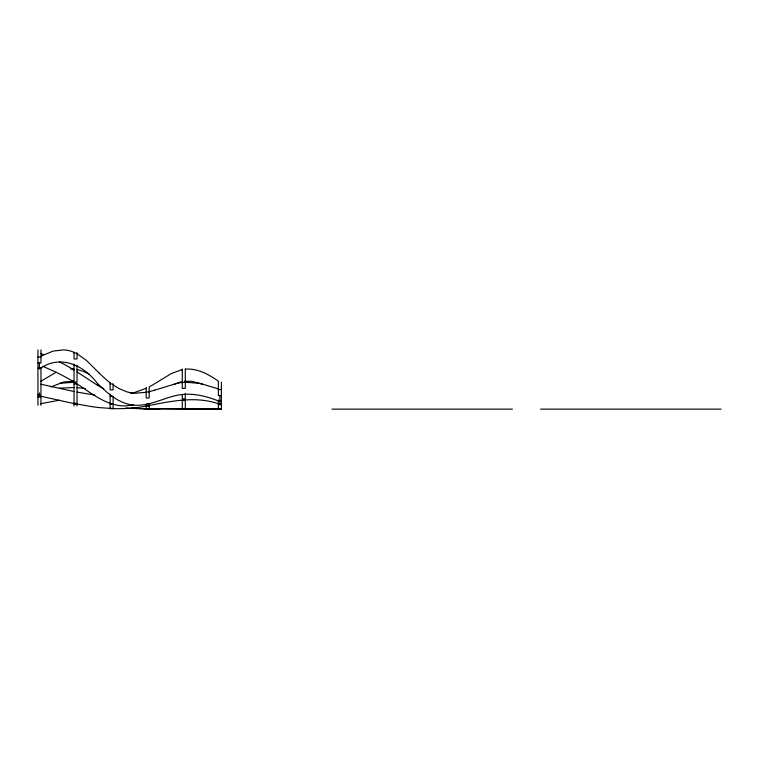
<?xml version="1.0" encoding="UTF-8"?>
<svg xmlns="http://www.w3.org/2000/svg" width="759" height="759" viewBox="0 0 759 759"><rect width="100%" height="100%" fill="white"/><g stroke="black" fill="none" stroke-linecap="round" stroke-linejoin="round"><path stroke-width="1.14" d="M40.958 381.217L55.236 372.792M40.958 356.161L53.026 351.123L63.424 349.88A29.895 29.895 0 0 1 70.701 351.075L74.031 352.261L74.031 358.95L77.038 358.95L77.038 352.935L74.031 352.935M51.014 386.919L63.623 381.976L73.68 381.189M173.242 384.642L181.173 381.805M146.202 388.323L133.707 392.782A41.252 41.252 0 0 1 130.671 393.371M154.703 390.145L177.957 383.067A56.033 56.033 0 0 1 182.283 382.46M40.55 403.75L59.382 400.211M182.283 369.548L171.411 373.504L153.109 384.718A116.858 116.858 0 0 1 149.21 386.834L149.21 398.001L146.202 398.001L146.202 387.488M133.432 404.879L125.899 405.866A39.288 39.288 0 0 1 120.188 405.685C99.865 403.2 85.074 387.327 67.598 378.295A208.308 208.308 0 0 0 54.866 371.644L42.732 366.293M146.202 392.289L135.738 393.219A35.588 35.588 0 0 1 126.63 391.748L119.476 388.807L113.129 384.946M59.449 383.352L74.031 382.242M59.449 388.172L74.031 387.536M185.291 369.149C197.463 368.181 208.81 374.339 218.374 381.217L218.374 395.534L221.381 395.534M184.484 381.255L191.733 381.284L202.653 384.263M185.291 382.242L199.873 383.352L218.374 388.912M184.484 408.959L131.544 408.456A186.553 186.553 0 0 1 125.899 407.972M37.95 357.015L40.958 357.015M37.95 363.03L40.958 363.03L40.958 349.88M74.031 365.553L77.038 365.553L77.038 382.09L74.031 382.09M37.95 368.191L40.958 368.191M182.283 382.327L185.291 382.327M74.031 383.959L77.038 383.959L77.038 403.361L74.031 403.361M110.121 383.874L113.129 383.874L113.129 389.889L110.121 389.889L110.121 382.754M218.374 389.519L221.381 389.519M146.202 391.986L149.21 391.986M37.95 394.775L40.958 394.775L40.958 367.47M110.121 396.264L113.129 396.264M37.95 396.976L40.958 396.976M182.283 400.467L185.291 400.467M218.374 400.942L221.381 400.942M110.121 403.57L113.129 403.57L113.129 396.862M147.208 403.636L149.21 403.636M218.374 403.835L221.381 403.835M110.121 404.149L113.129 404.149L113.129 408.655M74.031 404.31L77.038 404.31L77.038 405.904M218.374 404.651L221.381 404.651M149.21 405.733L146.202 405.733L146.202 404.177M146.202 406.255L149.21 406.255M110.121 408.465L113.129 408.465M110.121 408.598L113.129 408.598M146.202 408.968L149.21 408.959M182.283 408.892L219.873 409.054M221.381 409.016L218.374 409.073L218.374 399.946M143.034 408.703L221.381 409.139L221.381 382.185M332.025 409.139L512.439 409.139M540.626 409.139L721.05 409.139M159.921 409.139L139.134 408.731M70.701 369.045L74.031 369.149M137.218 408.608L131.544 408.095M94.903 395.041L77.038 392.128M85.388 388.646L84.088 388.447A88.955 88.955 0 0 0 77.038 387.678M74.031 391.54L40.958 384.234M77.038 369.548L82.75 371.151L89.135 374.178M40.958 353.533L43.519 354.567M77.038 353.703L86.668 360.629L98.812 372.726M97.086 385.031L77.038 371.929M219.873 395.534L219.873 401.549C209.75 397.403 199.01 394.272 187.995 394.215A55.739 55.739 0 0 0 178.052 395.078C163.119 397.991 149.087 406.577 133.432 405.107A35.037 35.037 0 0 1 127.787 404.092C115.539 400.686 105.871 391.777 97.086 383.02C83.585 365.022 59.743 354.017 39.449 369.045L39.449 363.03M219.873 402.251L219.873 404.253C193.118 394.557 165.813 402.744 139.134 407.289A173.213 173.213 0 0 1 127.787 408.38M185.291 369.035L185.291 388.342L182.283 388.342L182.283 369.035M185.291 393.352L185.291 398.921L182.283 398.921L182.283 394.376M185.291 399.946L185.291 409.054L182.283 409.016L182.283 399.946M149.21 403.427L149.21 409.006L146.202 409.006L146.202 406.008M110.121 394.139L110.121 408.655M74.031 364.064L74.031 405.904M40.958 395.866L40.958 405.268M39.449 392.896L39.449 395.904L71.337 403.029L92.247 406.71A231.723 231.723 0 0 0 99.41 407.602L112.304 408.56A154.57 154.57 0 0 0 127.787 408.38M37.95 349.88L37.95 405.268M154.703 390.145A99.372 99.372 0 0 1 149.21 391.644M110.083 382.792A122.778 122.778 0 0 1 98.85 372.688M59.458 361.872A214.93 214.93 0 0 1 74.04 370.041M103.812 388.693A72.19 72.19 0 0 1 97.124 384.974"/></g></svg>
